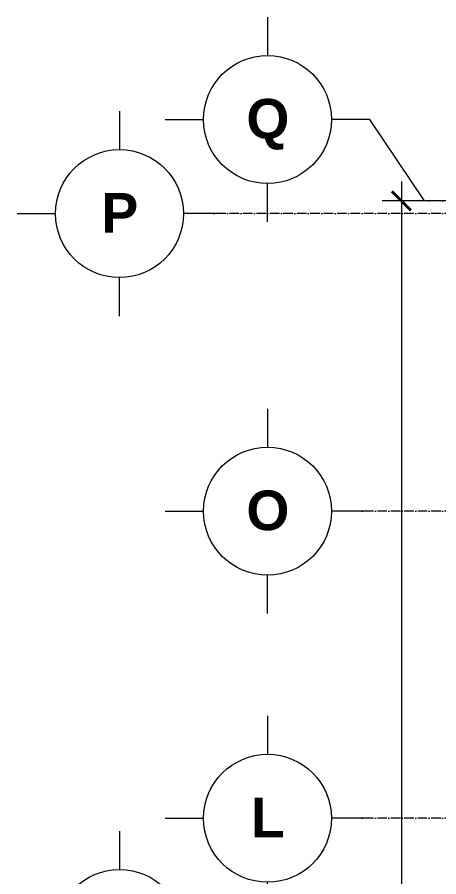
# Model space of a CAD drawing. Header units: millimetres. Extents: x -20144 to 122974, y -38328 to 48263.
# Drawn here: x -17407 to -10815, y 32036 to 45470 of the extents above; entities that cross this region are included whole.
import ezdxf

# ---------------------------------------------------------------- set-up
doc = ezdxf.new("R2010")
doc.units = ezdxf.units.MM
doc.linetypes.add('Grid Line', pattern=[4.2, 3, -0.6, 0, -0.6])
for name, color, linetype, lineweight in [('DIM', 1, 'Continuous', 5), ('KH', 6, 'Continuous', 5), ('TRUC', 225, 'Continuous', 5)]:
    doc.layers.add(name, color=color, linetype=linetype, lineweight=lineweight)
doc.styles.add('Arial_B', font='arialbd_0.ttf', dxfattribs={"height": 619.047619})
doc.styles.add('TA1', font='arial_0.ttf')
doc.dimstyles.new('D_200_KTx2', dxfattribs={"dimtxt": 400, "dimasz": 300, "dimexe": 300, "dimexo": 300, "dimgap": 160, "dimtad": 1, "dimdec": 0, "dimzin": 9, "dimtxsty": 'TA1', "dimblk": 'ARCHTICK', "dimcen": 1, "dimdle": 300, "dimclrd": 256, "dimclre": 256, "dimclrt": 7, "dimadec": 0, "dimazin": 0, "dimtfac": 1, "dimtdec": 0, "dimtix": 1, "dimtmove": 1, "dimatfit": 3, "dimldrblk": 'ARCHTICK', "dimfxl": 0, "dimtolj": 1, "dimtzin": 0, "dimlwd": -1, "dimlwe": -1, "dimarcsym": 0})

# ---------------------------------------------------------------- blocks, each defined once
blk = doc.blocks.new('_ArchTick')
at = {"color": 0, "const_width": 0.15}
blk.add_lwpolyline([(-0.5, -0.5), (0.5, 0.5)], dxfattribs=at)
blk = doc.blocks.new('*D667')
at = {"layer": 'Defpoints', "color": 0, "transparency": 16777216}
for p in [(-8499, 42600), (-11399, 0), (-8499, 0)]:
    blk.add_point(p, dxfattribs=at)
at = {"layer": 'DIM', "transparency": 16777216}
for p, q in [((-11399, 42900), (-11399, -300)), ((-8799, 42600), (-11699, 42600)), ((-8799, 0), (-11699, 0))]:
    blk.add_line(p, q, dxfattribs=at)
at = {"layer": 'DIM', "transparency": 16777216, "xscale": 300, "yscale": 300, "zscale": 300}
for p, rotation in [((-11399, 42600), 90), ((-11399, 0), 270)]:
    blk.add_blockref('_ArchTick', p, dxfattribs=dict(at, rotation=rotation))
at = {"layer": 'DIM', "color": 7, "transparency": 16777216, "insert": (-11764, 21300), "char_height": 400, "attachment_point": 5, "rotation": 90, "style": 'TA1'}
blk.add_mtext('\\A1;42600', dxfattribs=at)
blk = doc.blocks.new('Grid - FamilyAL-KH TRUC-550400-MẶT BẰNG HẦM 2')
at = {"layer": 'KH'}
for p, q in [((0, 7), (0, 4)), ((-8, -1), (-5, -1)), ((8, -1), (5, -1)), ((0, -9), (0, -6))]:
    blk.add_line(p, q, dxfattribs=at)
blk.add_circle((0, -1), 5, dxfattribs=at)

msp = doc.modelspace()

# ---------------------------------------------------------------- linework, layer by layer
at = {"layer": 'TRUC'}
msp.add_line((-11036.3, 42599.9), (-11892.4, 43869.9), dxfattribs=at)
at = {"layer": 'TRUC', "linetype": 'Grid Line', "ltscale": 50}
for p, q in [((43000.5, 42599.9), (-11036.3, 42599.9)), ((43000.5, 42399.9), (-14407, 42399.9)), ((43000.5, 37749.9), (-12092.4, 37749.9)), ((43000.5, 32949.9), (-12092.4, 32949.9))]:
    msp.add_line(p, q, dxfattribs=at)

# ---------------------------------------------------------------- block references
at = {"lineweight": 5, "xscale": 200.0000000000002, "yscale": 200.0000000000002, "zscale": 200.0000000000002, "rotation": 90}
for p in [(-13692.4, 43869.9), (-16007, 42399.9), (-13692.4, 37749.9), (-13692.4, 32949.9), (-16007, 31149.9)]:
    msp.add_blockref('Grid - FamilyAL-KH TRUC-550400-MẶT BẰNG HẦM 2', p, dxfattribs=at)

# ---------------------------------------------------------------- texts
at = {"layer": 'KH', "char_height": 619.048, "attachment_point": 2, "line_spacing_factor": 0.941778, "style": 'Arial_B'}
for s, insert, width in [('\\fArial|b1|i0|c0|p34|;Q', (-13487.2, 44192.4), 785.949), ('\\fArial|b1|i0|c0|p34|;P', (-15801.9, 42722.4), 668.424), ('\\fArial|b1|i0|c0|p34|;O', (-13487.2, 38072.4), 785.949), ('\\fArial|b1|i0|c0|p34|;L', (-13487.2, 33272.4), 617.007)]:
    msp.add_mtext(s, dxfattribs=dict(at, insert=insert, width=width))

# ---------------------------------------------------------------- dimensions: what is measured, and where the dimension line sits
at = {"layer": 'DIM'}
dim = msp.add_linear_dim(base=(-11399.5, -0.1), p1=(-8499.5, 42599.9), p2=(-8499.5, -0.1), angle=90, dimstyle='D_200_KTx2', dxfattribs=at)
dim.commit()
dim.dimension.update_dxf_attribs({"geometry": '*D667', "text_midpoint": (-11763.7, 21299.9)})

doc.saveas('drawing.dxf')
